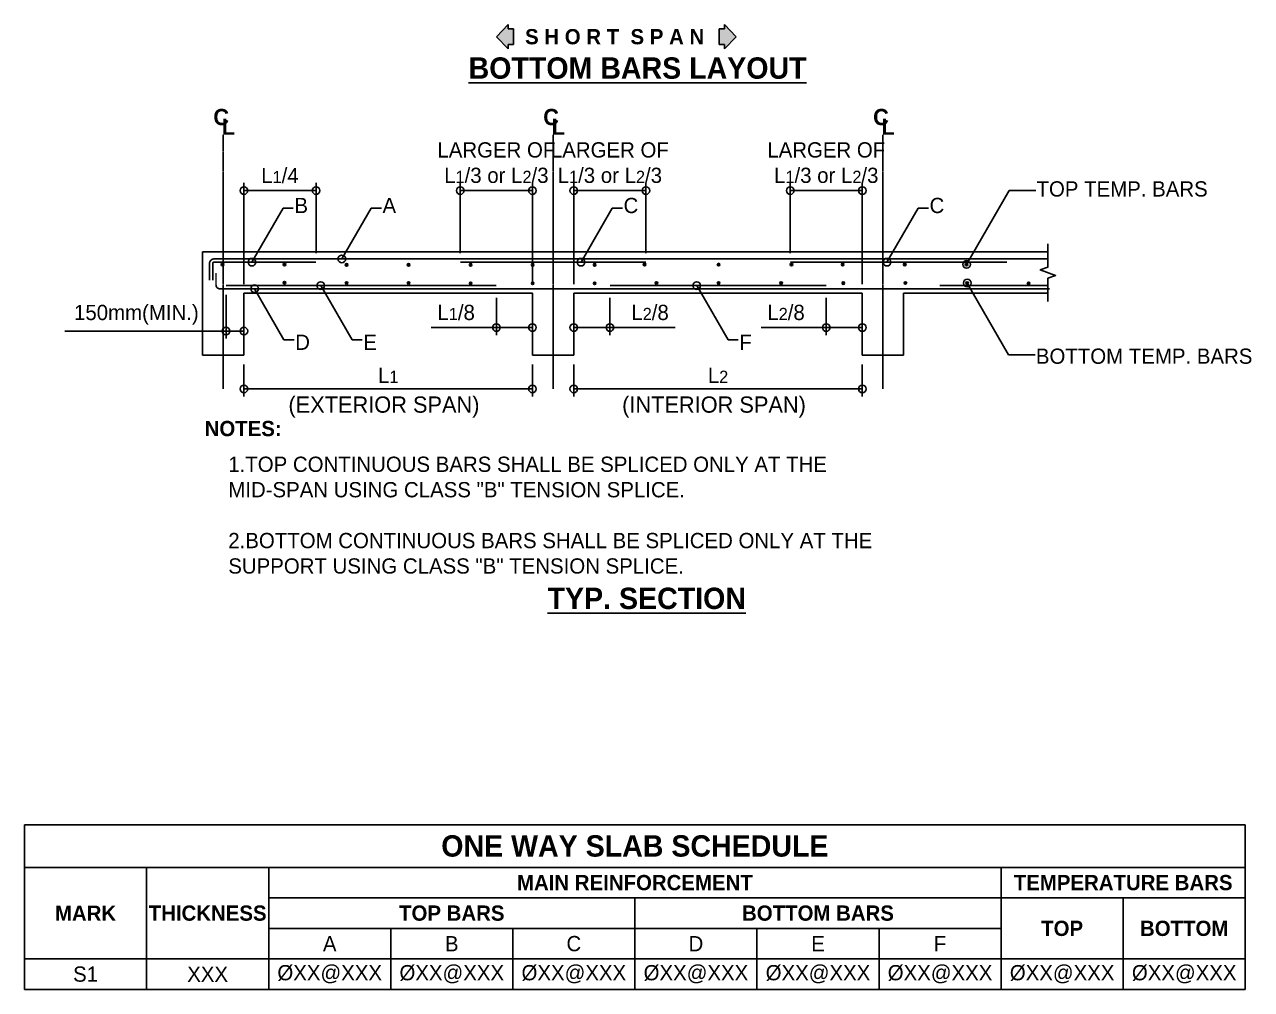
# Model space of a CAD drawing. Header units: millimetres. Extents: x 144219 to 150250, y 48520 to 61967.
# Drawn here: x 144219 to 150250, y 48520 to 53264 of the extents above; entities that cross this region are included whole.
import ezdxf

# ---------------------------------------------------------------- set-up
doc = ezdxf.new("R2010")
doc.units = ezdxf.units.MM
doc.header["$PDMODE"] = 3
doc.linetypes.add('CENTER2', pattern=[28.575, 19.05, -3.175, 3.175, -3.175])
for name, color, linetype in [('G-ANNO-DIM', 106, 'Continuous'), ('G-ANNO-TITLE', 7, 'Continuous'), ('G-GRID LINES', 8, 'Continuous'), ('G-HATCHES', 8, 'Continuous'), ('S-DETAILS', 254, 'Continuous'), ('S-REBARS', 162, 'Continuous')]:
    doc.layers.add(name, color=color, linetype=linetype)
doc.styles.add('Century', font='GOTHIC.TTF')
doc.styles.add('Century Bold', font='GOTHICB.TTF')
doc.dimstyles.new('DIM1_30', dxfattribs={"dimscale": 30, "dimtxt": 2.5, "dimasz": 2.5, "dimexe": 1.25, "dimexo": 1.5, "dimgap": 1, "dimtad": 1, "dimdec": 0, "dimtxsty": 'Century', "dimblk": 'SMALL', "dimcen": 2.5, "dimadec": 0, "dimazin": 0, "dimtfac": 1, "dimtdec": 0, "dimtmove": 0, "dimatfit": 3, "dimfxl": 1, "dimarcsym": 0})

# ---------------------------------------------------------------- blocks, each defined once
blk = doc.blocks.new('_Small')
at = {"color": 0, "linetype": 'ByBlock', "lineweight": -2}
blk.add_circle((0, 0), 0.25, dxfattribs=at)
blk = doc.blocks.new('*D33')
at = {"layer": 'Defpoints', "color": 0, "transparency": 16777216}
for p in [(145297.4, 51637.9), (146715.6, 51637.9), (146715.6, 51472.4)]:
    blk.add_point(p, dxfattribs=at)
at = {"layer": 'G-ANNO-DIM', "color": 0, "lineweight": -2, "transparency": 16777216}
for p, q in [((145297.4, 51592.9), (145297.4, 51434.9)), ((146715.6, 51592.9), (146715.6, 51434.9)), ((145297.4, 51472.4), (146715.6, 51472.4))]:
    blk.add_line(p, q, dxfattribs=at)
at = {"layer": 'G-ANNO-DIM', "color": 0, "lineweight": -2, "transparency": 16777216, "xscale": 75, "yscale": 75, "zscale": 75, "rotation": 180}
blk.add_blockref('_Small', (145297.4, 51472.4), dxfattribs=at)
at = {"layer": 'G-ANNO-DIM', "color": 0, "lineweight": -2, "transparency": 16777216, "xscale": 75, "yscale": 75, "zscale": 75}
blk.add_blockref('_Small', (146715.6, 51472.4), dxfattribs=at)
at = {"layer": 'G-ANNO-DIM', "color": 0, "transparency": 16777216, "insert": (146006.5, 51539.9), "char_height": 75, "attachment_point": 5, "style": 'Century'}
blk.add_mtext('L{\\H0.8x;1}', dxfattribs=at)
blk = doc.blocks.new('*D34')
at = {"layer": 'Defpoints', "color": 0, "transparency": 16777216}
for p in [(146918.8, 51637.9), (148337, 51637.9), (148337, 51472.4)]:
    blk.add_point(p, dxfattribs=at)
at = {"layer": 'G-ANNO-DIM', "color": 0, "lineweight": -2, "transparency": 16777216}
for p, q in [((146918.8, 51592.9), (146918.8, 51434.9)), ((148337, 51592.9), (148337, 51434.9)), ((146918.8, 51472.4), (148337, 51472.4))]:
    blk.add_line(p, q, dxfattribs=at)
at = {"layer": 'G-ANNO-DIM', "color": 0, "lineweight": -2, "transparency": 16777216, "xscale": 75, "yscale": 75, "zscale": 75, "rotation": 180}
blk.add_blockref('_Small', (146918.8, 51472.4), dxfattribs=at)
at = {"layer": 'G-ANNO-DIM', "color": 0, "lineweight": -2, "transparency": 16777216, "xscale": 75, "yscale": 75, "zscale": 75}
blk.add_blockref('_Small', (148337, 51472.4), dxfattribs=at)
at = {"layer": 'G-ANNO-DIM', "color": 0, "transparency": 16777216, "insert": (147627.9, 51539.9), "char_height": 75, "attachment_point": 5, "style": 'Century'}
blk.add_mtext('L{\\H0.8x;2}', dxfattribs=at)
blk = doc.blocks.new('*D4')
at = {"layer": 'Defpoints', "color": 0, "transparency": 16777216}
for p in [(145209.4, 51980.8), (145297.4, 51942.7), (145297.4, 51757.2)]:
    blk.add_point(p, dxfattribs=at)
at = {"layer": 'G-ANNO-DIM', "color": 0, "lineweight": -2, "transparency": 16777216}
for p, q in [((145209.4, 51935.8), (145209.4, 51719.7)), ((145297.4, 51897.7), (145297.4, 51719.7)), ((145209.4, 51757.2), (144416.9, 51757.2)), ((145297.4, 51757.2), (145209.4, 51757.2))]:
    blk.add_line(p, q, dxfattribs=at)
at = {"layer": 'G-ANNO-DIM', "color": 0, "lineweight": -2, "transparency": 16777216, "xscale": 75, "yscale": 75, "zscale": 75, "rotation": 180}
blk.add_blockref('_Small', (145209.4, 51757.2), dxfattribs=at)
at = {"layer": 'G-ANNO-DIM', "color": 0, "lineweight": -2, "transparency": 16777216, "xscale": 75, "yscale": 75, "zscale": 75}
blk.add_blockref('_Small', (145297.4, 51757.2), dxfattribs=at)
at = {"layer": 'G-ANNO-DIM', "color": 0, "transparency": 16777216, "insert": (144768.8, 51837.2), "char_height": 75, "attachment_point": 5, "style": 'Century'}
blk.add_mtext('150mm(MIN.)', dxfattribs=at)
blk = doc.blocks.new('*D5')
at = {"layer": 'Defpoints', "color": 0, "transparency": 16777216}
for p in [(146538.3, 51964.8), (146715.6, 51942.7), (146538.3, 51774.5)]:
    blk.add_point(p, dxfattribs=at)
at = {"layer": 'G-ANNO-DIM', "color": 0, "lineweight": -2, "transparency": 16777216}
for p, q in [((146538.3, 51919.8), (146538.3, 51737)), ((146715.6, 51897.7), (146715.6, 51737)), ((146538.3, 51774.5), (146218, 51774.5)), ((146715.6, 51774.5), (146538.3, 51774.5))]:
    blk.add_line(p, q, dxfattribs=at)
at = {"layer": 'G-ANNO-DIM', "color": 0, "lineweight": -2, "transparency": 16777216, "xscale": 75, "yscale": 75, "zscale": 75, "rotation": 180}
blk.add_blockref('_Small', (146538.3, 51774.5), dxfattribs=at)
at = {"layer": 'G-ANNO-DIM', "color": 0, "lineweight": -2, "transparency": 16777216, "xscale": 75, "yscale": 75, "zscale": 75}
blk.add_blockref('_Small', (146715.6, 51774.5), dxfattribs=at)
at = {"layer": 'G-ANNO-DIM', "color": 0, "transparency": 16777216, "insert": (146340.7, 51848.1), "char_height": 75, "attachment_point": 5, "style": 'Century'}
blk.add_mtext('L{\\H0.8x;1}/8', dxfattribs=at)
blk = doc.blocks.new('*D6')
at = {"layer": 'Defpoints', "color": 0, "transparency": 16777216}
for p in [(146918.8, 51942.7), (147096.1, 51964.8), (147096.1, 51774.5)]:
    blk.add_point(p, dxfattribs=at)
at = {"layer": 'G-ANNO-DIM', "color": 0, "lineweight": -2, "transparency": 16777216}
for p, q in [((146918.8, 51897.7), (146918.8, 51737)), ((147096.1, 51919.8), (147096.1, 51737)), ((146918.8, 51774.5), (147096.1, 51774.5)), ((147096.1, 51774.5), (147416.4, 51774.5))]:
    blk.add_line(p, q, dxfattribs=at)
at = {"layer": 'G-ANNO-DIM', "color": 0, "lineweight": -2, "transparency": 16777216, "xscale": 75, "yscale": 75, "zscale": 75, "rotation": 180}
blk.add_blockref('_Small', (146918.8, 51774.5), dxfattribs=at)
at = {"layer": 'G-ANNO-DIM', "color": 0, "lineweight": -2, "transparency": 16777216, "xscale": 75, "yscale": 75, "zscale": 75}
blk.add_blockref('_Small', (147096.1, 51774.5), dxfattribs=at)
at = {"layer": 'G-ANNO-DIM', "color": 0, "transparency": 16777216, "insert": (147293.7, 51848.1), "char_height": 75, "attachment_point": 5, "style": 'Century'}
blk.add_mtext('L{\\H0.8x;2}/8', dxfattribs=at)
blk = doc.blocks.new('*D7')
at = {"layer": 'Defpoints', "color": 0, "transparency": 16777216}
for p in [(145297.4, 52447.8), (145651.9, 52095.8), (145297.4, 51942.7)]:
    blk.add_point(p, dxfattribs=at)
at = {"layer": 'G-ANNO-DIM', "color": 0, "lineweight": -2, "transparency": 16777216}
for p, q in [((145297.4, 51987.7), (145297.4, 52485.3)), ((145651.9, 52140.8), (145651.9, 52485.3)), ((145651.9, 52447.8), (145297.4, 52447.8))]:
    blk.add_line(p, q, dxfattribs=at)
at = {"layer": 'G-ANNO-DIM', "color": 0, "lineweight": -2, "transparency": 16777216, "xscale": 75, "yscale": 75, "zscale": 75, "rotation": 180}
blk.add_blockref('_Small', (145297.4, 52447.8), dxfattribs=at)
at = {"layer": 'G-ANNO-DIM', "color": 0, "lineweight": -2, "transparency": 16777216, "xscale": 75, "yscale": 75, "zscale": 75}
blk.add_blockref('_Small', (145651.9, 52447.8), dxfattribs=at)
at = {"layer": 'G-ANNO-DIM', "color": 0, "transparency": 16777216, "insert": (145474.6, 52521.4), "char_height": 75, "attachment_point": 5, "style": 'Century'}
blk.add_mtext('L{\\H0.8x;1}/4', dxfattribs=at)
blk = doc.blocks.new('*D8')
at = {"layer": 'Defpoints', "color": 0, "transparency": 16777216}
for p in [(146715.6, 52447.8), (146361, 52095.8), (146715.6, 51942.7)]:
    blk.add_point(p, dxfattribs=at)
at = {"layer": 'G-ANNO-DIM', "color": 0, "lineweight": -2, "transparency": 16777216}
for p, q in [((146361, 52140.8), (146361, 52485.3)), ((146715.6, 51987.7), (146715.6, 52485.3)), ((146361, 52447.8), (146715.6, 52447.8))]:
    blk.add_line(p, q, dxfattribs=at)
at = {"layer": 'G-ANNO-DIM', "color": 0, "lineweight": -2, "transparency": 16777216, "xscale": 75, "yscale": 75, "zscale": 75, "rotation": 180}
blk.add_blockref('_Small', (146361, 52447.8), dxfattribs=at)
at = {"layer": 'G-ANNO-DIM', "color": 0, "lineweight": -2, "transparency": 16777216, "xscale": 75, "yscale": 75, "zscale": 75}
blk.add_blockref('_Small', (146715.6, 52447.8), dxfattribs=at)
at = {"layer": 'G-ANNO-DIM', "color": 0, "transparency": 16777216, "insert": (146538.3, 52584.8), "char_height": 75, "attachment_point": 5, "style": 'Century'}
blk.add_mtext('LARGER OF\\PL{\\H0.8x;1}/3 or L{\\H0.8x;2}/3', dxfattribs=at)
blk = doc.blocks.new('*D9')
at = {"layer": 'Defpoints', "color": 0, "transparency": 16777216}
for p in [(146918.8, 52447.8), (147273.4, 52095.8), (146918.8, 51942.7)]:
    blk.add_point(p, dxfattribs=at)
at = {"layer": 'G-ANNO-DIM', "color": 0, "lineweight": -2, "transparency": 16777216}
for p, q in [((146918.8, 51987.7), (146918.8, 52485.3)), ((147273.4, 52140.8), (147273.4, 52485.3)), ((147273.4, 52447.8), (146918.8, 52447.8))]:
    blk.add_line(p, q, dxfattribs=at)
at = {"layer": 'G-ANNO-DIM', "color": 0, "lineweight": -2, "transparency": 16777216, "xscale": 75, "yscale": 75, "zscale": 75, "rotation": 180}
blk.add_blockref('_Small', (146918.8, 52447.8), dxfattribs=at)
at = {"layer": 'G-ANNO-DIM', "color": 0, "lineweight": -2, "transparency": 16777216, "xscale": 75, "yscale": 75, "zscale": 75}
blk.add_blockref('_Small', (147273.4, 52447.8), dxfattribs=at)
at = {"layer": 'G-ANNO-DIM', "color": 0, "transparency": 16777216, "insert": (147096.1, 52584.8), "char_height": 75, "attachment_point": 5, "style": 'Century'}
blk.add_mtext('LARGER OF\\PL{\\H0.8x;1}/3 or L{\\H0.8x;2}/3', dxfattribs=at)
blk = doc.blocks.new('*D10')
at = {"layer": 'Defpoints', "color": 0, "transparency": 16777216}
for p in [(148337, 52447.8), (147982.5, 52095.8), (148337, 51942.7)]:
    blk.add_point(p, dxfattribs=at)
at = {"layer": 'G-ANNO-DIM', "color": 0, "lineweight": -2, "transparency": 16777216}
for p, q in [((147982.5, 52140.8), (147982.5, 52485.3)), ((148337, 51987.7), (148337, 52485.3)), ((147982.5, 52447.8), (148337, 52447.8))]:
    blk.add_line(p, q, dxfattribs=at)
at = {"layer": 'G-ANNO-DIM', "color": 0, "lineweight": -2, "transparency": 16777216, "xscale": 75, "yscale": 75, "zscale": 75, "rotation": 180}
blk.add_blockref('_Small', (147982.5, 52447.8), dxfattribs=at)
at = {"layer": 'G-ANNO-DIM', "color": 0, "lineweight": -2, "transparency": 16777216, "xscale": 75, "yscale": 75, "zscale": 75}
blk.add_blockref('_Small', (148337, 52447.8), dxfattribs=at)
at = {"layer": 'G-ANNO-DIM', "color": 0, "transparency": 16777216, "insert": (148159.8, 52584.8), "char_height": 75, "attachment_point": 5, "style": 'Century'}
blk.add_mtext('LARGER OF\\PL{\\H0.8x;1}/3 or L{\\H0.8x;2}/3', dxfattribs=at)
blk = doc.blocks.new('*D11')
at = {"layer": 'Defpoints', "color": 0, "transparency": 16777216}
for p in [(148159.8, 51964.8), (148337, 51942.7), (148159.8, 51774.5)]:
    blk.add_point(p, dxfattribs=at)
at = {"layer": 'G-ANNO-DIM', "color": 0, "lineweight": -2, "transparency": 16777216}
for p, q in [((148159.8, 51919.8), (148159.8, 51737)), ((148337, 51897.7), (148337, 51737)), ((148159.8, 51774.5), (147839.4, 51774.5)), ((148337, 51774.5), (148159.8, 51774.5))]:
    blk.add_line(p, q, dxfattribs=at)
at = {"layer": 'G-ANNO-DIM', "color": 0, "lineweight": -2, "transparency": 16777216, "xscale": 75, "yscale": 75, "zscale": 75, "rotation": 180}
blk.add_blockref('_Small', (148159.8, 51774.5), dxfattribs=at)
at = {"layer": 'G-ANNO-DIM', "color": 0, "lineweight": -2, "transparency": 16777216, "xscale": 75, "yscale": 75, "zscale": 75}
blk.add_blockref('_Small', (148337, 51774.5), dxfattribs=at)
at = {"layer": 'G-ANNO-DIM', "color": 0, "transparency": 16777216, "insert": (147962.1, 51848.1), "char_height": 75, "attachment_point": 5, "style": 'Century'}
blk.add_mtext('L{\\H0.8x;2}/8', dxfattribs=at)
blk = doc.blocks.new('arrow')
at = {"layer": 'G-HATCHES'}
h = blk.add_hatch(color=256, dxfattribs=at)
h.dxf.hatch_style = 1
h.paths.add_polyline_path([(200860, 43821), (200860, 43677), (200682, 43677), (200682, 43175), (200860, 43175), (200860, 43031), (201237, 43426)])
for p, q in [((200682, 43677), (200682, 43175)), ((200860, 43677), (200682, 43677)), ((201237, 43426), (200860, 43821)), ((200860, 43821), (200860, 43677)), ((201237, 43426), (200860, 43031)), ((200860, 43175), (200682, 43175)), ((200860, 43031), (200860, 43175))]:
    blk.add_line(p, q)

msp = doc.modelspace()

# ---------------------------------------------------------------- hatches: boundary and pattern name
at = {"layer": 'S-REBARS'}
h = msp.add_hatch(color=5, dxfattribs=at)
h.dxf.hatch_style = 1
h.paths.add_polyline_path([(145198.5, 52084.6, 1), (145185.8, 52084.6, 1)])
h = msp.add_hatch(color=5, dxfattribs=at)
h.dxf.hatch_style = 1
h.paths.add_polyline_path([(145503.6, 52084.4, 1), (145490.9, 52084.4, 1)])
h = msp.add_hatch(color=5, dxfattribs=at)
h.dxf.hatch_style = 1
h.paths.add_polyline_path([(145808.6, 52082.8, 1), (145795.9, 52082.8, 1)])
h = msp.add_hatch(color=5, dxfattribs=at)
h.dxf.hatch_style = 1
h.paths.add_polyline_path([(146113.4, 52082.8, 1), (146100.7, 52082.8, 1)])
h = msp.add_hatch(color=5, dxfattribs=at)
h.dxf.hatch_style = 1
h.paths.add_polyline_path([(146418.2, 52082.8, 1), (146405.5, 52082.8, 1)])
h = msp.add_hatch(color=5, dxfattribs=at)
h.dxf.hatch_style = 1
h.paths.add_polyline_path([(146723, 52082.5, 1), (146710.3, 52082.5, 1)])
h = msp.add_hatch(color=5, dxfattribs=at)
h.dxf.hatch_style = 1
h.paths.add_polyline_path([(147027.8, 52082.5, 1), (147015.1, 52082.5, 1)])
h = msp.add_hatch(color=5, dxfattribs=at)
h.dxf.hatch_style = 1
h.paths.add_polyline_path([(147273.4, 52084.2, 1), (147260.7, 52084.2, 1)])
h = msp.add_hatch(color=5, dxfattribs=at)
h.dxf.hatch_style = 1
h.paths.add_polyline_path([(147637.1, 52083.9, 1), (147624.4, 52083.9, 1)])
h = msp.add_hatch(color=5, dxfattribs=at)
h.dxf.hatch_style = 1
h.paths.add_polyline_path([(147982.5, 52084.6, -1), (147995.2, 52084.6, -1)])
h = msp.add_hatch(color=5, dxfattribs=at)
h.dxf.hatch_style = 1
h.paths.add_polyline_path([(148246.6, 52084.4, 1), (148233.9, 52084.4, 1)])
h = msp.add_hatch(color=5, dxfattribs=at)
h.dxf.hatch_style = 1
h.paths.add_polyline_path([(148551.8, 52084.4, 1), (148539.1, 52084.4, 1)])
h = msp.add_hatch(color=5, dxfattribs=at)
h.dxf.hatch_style = 1
h.paths.add_polyline_path([(148855.5, 52084.5, 1), (148842.8, 52084.5, 1)])
h = msp.add_hatch(color=5, dxfattribs=at)
h.dxf.hatch_style = 1
h.paths.add_polyline_path([(145503.6, 51994.8, 1), (145490.9, 51994.8, 1)])
h = msp.add_hatch(color=5, dxfattribs=at)
h.dxf.hatch_style = 1
h.paths.add_polyline_path([(145808.6, 51993.2, 1), (145795.9, 51993.2, 1)])
h = msp.add_hatch(color=5, dxfattribs=at)
h.dxf.hatch_style = 1
h.paths.add_polyline_path([(146113.4, 51993.2, 1), (146100.7, 51993.2, 1)])
h = msp.add_hatch(color=5, dxfattribs=at)
h.dxf.hatch_style = 1
h.paths.add_polyline_path([(146418.2, 51991.8, 1), (146405.5, 51991.8, 1)])
h = msp.add_hatch(color=5, dxfattribs=at)
h.dxf.hatch_style = 1
h.paths.add_polyline_path([(146723, 51991.6, 1), (146710.3, 51991.6, 1)])
h = msp.add_hatch(color=5, dxfattribs=at)
h.dxf.hatch_style = 1
h.paths.add_polyline_path([(147027.8, 51991.6, 1), (147015.1, 51991.6, 1)])
h = msp.add_hatch(color=5, dxfattribs=at)
h.dxf.hatch_style = 1
h.paths.add_polyline_path([(147331.9, 51993.3, 1), (147319.2, 51993.3, 1)])
h = msp.add_hatch(color=5, dxfattribs=at)
h.dxf.hatch_style = 1
h.paths.add_polyline_path([(147637.1, 51993, 1), (147624.4, 51993, 1)])
h = msp.add_hatch(color=5, dxfattribs=at)
h.dxf.hatch_style = 1
h.paths.add_polyline_path([(147944.7, 51993, 1), (147932, 51993, 1)])
h = msp.add_hatch(color=5, dxfattribs=at)
h.dxf.hatch_style = 1
h.paths.add_polyline_path([(148249.9, 51992.8, 1), (148237.2, 51992.8, 1)])
h = msp.add_hatch(color=5, dxfattribs=at)
h.dxf.hatch_style = 1
h.paths.add_polyline_path([(148555.1, 51993.2, 1), (148542.4, 51993.2, 1)])
h = msp.add_hatch(color=5, dxfattribs=at)
h.dxf.hatch_style = 1
h.paths.add_polyline_path([(148858.8, 51993.3, 1), (148846.1, 51993.3, 1)])
h = msp.add_hatch(color=5, dxfattribs=at)
h.dxf.hatch_style = 1
h.paths.add_polyline_path([(149160.8, 51991.8, 1), (149148.1, 51991.8, 1)])

# ---------------------------------------------------------------- linework, layer by layer
at = {"color": 6}
for p, q in [((144219.1, 49329.8), (150219.1, 49329.8)), ((144219.1, 49329.8), (144219.1, 48519.8)), ((150219.1, 49329.8), (150219.1, 48519.8)), ((144219.1, 49119.8), (150219.1, 49119.8)), ((144819.1, 49119.8), (144819.1, 48519.8)), ((145419.1, 49119.8), (145419.1, 48519.8)), ((149019.1, 49119.8), (149019.1, 48519.8)), ((145419.1, 48969.8), (150219.1, 48969.8)), ((147219.1, 48969.8), (147219.1, 48519.8)), ((144219.1, 48669.8), (150219.1, 48669.8)), ((144219.1, 48519.8), (150219.1, 48519.8))]:
    msp.add_line(p, q, dxfattribs=at)
at = {"color": 3}
for p, q in [((149619.1, 48969.8), (149619.1, 48519.8)), ((145419.1, 48819.8), (149019.1, 48819.8)), ((146019.1, 48819.8), (146019.1, 48519.8)), ((146619.1, 48819.8), (146619.1, 48519.8)), ((147819.1, 48819.8), (147819.1, 48519.8)), ((148419.1, 48819.8), (148419.1, 48519.8))]:
    msp.add_line(p, q, dxfattribs=at)
at = {"color": 8, "linetype": 'Continuous'}
msp.add_lwpolyline([(149249.1, 51902.7), (149249.1, 52017), (149286.6, 52030.6), (149211.6, 52057.9), (149249.1, 52071.6), (149249.1, 52185.9)], dxfattribs=at)
at = {"layer": 'G-GRID LINES', "linetype": 'CENTER2', "ltscale": 0.5}
for p, q in [((145195.8, 51472.4), (145195.8, 52722)), ((146817.2, 51472.4), (146817.2, 52722)), ((148438.6, 51472.4), (148438.6, 52722))]:
    msp.add_line(p, q, dxfattribs=at)
at = {"layer": 'S-DETAILS', "linetype": 'Continuous'}
for p, q in [((145094.2, 52145.9), (149249.1, 52145.9)), ((145094.2, 52145.9), (145094.2, 51637.9)), ((145297.4, 51942.7), (146715.6, 51942.7)), ((145297.4, 51942.7), (145297.4, 51637.9)), ((146715.6, 51942.7), (146715.6, 51637.9)), ((146918.8, 51942.7), (148337, 51942.7)), ((146918.8, 51942.7), (146918.8, 51637.9)), ((148337, 51942.7), (148337, 51637.9)), ((148540.2, 51942.7), (149249.3, 51942.7)), ((148540.2, 51942.7), (148540.2, 51637.9)), ((148540.2, 51942.7), (148540.2, 51637.9)), ((145094.2, 51637.9), (145297.4, 51637.9)), ((146715.6, 51637.9), (146918.8, 51637.9)), ((148337, 51637.9), (148540.2, 51637.9))]:
    msp.add_line(p, q, dxfattribs=at)
at = {"layer": 'S-REBARS', "color": 5, "const_width": 8}
for points in [[(149249.1, 52111.8), (145151.3, 52111.8, 0.414214), (145128.3, 52088.7), (145128.3, 52006.2)], [(145651.9, 52095.8), (145151.3, 52095.8, 0.414214), (145144.3, 52088.7), (145144.3, 52006.2)], [(149258, 51964.8), (145179.3, 51964.8, -0.333545), (145161, 51978.5, -0.07091), (145160.3, 51983.8), (145160.3, 52042.4)]]:
    msp.add_lwpolyline(points, format="xyb", dxfattribs=at)
for points in [[(146361, 52095.8), (147273.4, 52095.8)], [(147982.5, 52095.8), (149048.2, 52095.8)], [(146538.3, 51980.8), (145209.4, 51980.8)], [(147096.1, 51980.8), (148159.8, 51980.8)], [(149249.1, 51980.8), (148717.5, 51980.8)], [(149249.1, 51964.8), (148717.5, 51964.8)]]:
    msp.add_lwpolyline(points, dxfattribs=at)
at = {"layer": 'S-REBARS', "color": 5}
for centre in [(145192.2, 52084.6), (145497.2, 52084.4), (145802.2, 52082.8), (146107, 52082.8), (146411.8, 52082.8), (146716.6, 52082.5), (147021.4, 52082.5), (147267, 52084.2), (147630.7, 52083.9), (147988.8, 52084.6), (148240.3, 52084.4), (148545.5, 52084.4), (148849.2, 52084.5), (145497.2, 51994.8), (145802.2, 51993.2), (146107, 51993.2), (146411.8, 51991.8), (146716.6, 51991.6), (147021.4, 51991.6), (147325.5, 51993.3), (147630.7, 51993), (147938.4, 51993), (148243.5, 51992.8), (148548.7, 51993.2), (148852.5, 51993.3), (149154.4, 51991.8)]:
    msp.add_circle(centre, 6.35, dxfattribs=at)

# ---------------------------------------------------------------- block references
at = {"layer": 'S-DETAILS', "yscale": 0.1519617570523448, "zscale": 0.1519617570523448}
for p, xscale in [((177118.6, 46605.1), -0.1519617570523448), ((117136.9, 46605.1), 0.1519617570523448)]:
    msp.add_blockref('arrow', p, dxfattribs=dict(at, xscale=xscale))

# ---------------------------------------------------------------- texts
at = {"attachment_point": 5}
for s, insert, char_height, width, style in [('ONE WAY SLAB SCHEDULE', (147219.1, 49224.8), 105, 6000, 'Century Bold'), ('MAIN REINFORCEMENT', (147219.1, 49044.8), 75, 3600, 'Century Bold'), ('TEMPERATURE BARS', (149619.1, 49044.8), 75, 1200, 'Century Bold'), ('MARK', (144519.1, 48894.8), 75, 600, 'Century Bold'), ('THICKNESS', (145119.1, 48894.8), 75, 600, 'Century Bold'), ('TOP BARS', (146319.1, 48894.8), 75, 1800, 'Century Bold'), ('BOTTOM BARS', (148119.1, 48894.8), 75, 1800, 'Century Bold'), ('TOP', (149319.1, 48819.8), 75, 600, 'Century Bold'), ('BOTTOM', (149919.1, 48819.8), 75, 600, 'Century Bold'), ('A', (145719.1, 48744.8), 75, 600, 'Century'), ('B', (146319.1, 48744.8), 75, 600, 'Century'), ('C', (146919.1, 48744.8), 75, 600, 'Century'), ('D', (147519.1, 48744.8), 75, 600, 'Century'), ('E', (148119.1, 48744.8), 75, 600, 'Century'), ('F', (148719.1, 48744.8), 75, 600, 'Century'), ('S1', (144519.1, 48594.8), 75, 600, 'Century'), ('XXX', (145119.1, 48594.8), 75, 600, 'Century'), ('%%CXX@XXX', (145719.1, 48594.8), 75, 600, 'Century'), ('%%CXX@XXX', (146319.1, 48594.8), 75, 600, 'Century'), ('%%CXX@XXX', (146919.1, 48594.8), 75, 600, 'Century'), ('%%CXX@XXX', (147519.1, 48594.8), 75, 600, 'Century'), ('%%CXX@XXX', (148119.1, 48594.8), 75, 600, 'Century'), ('%%CXX@XXX', (148719.1, 48594.8), 75, 600, 'Century'), ('%%CXX@XXX', (149319.1, 48594.8), 75, 600, 'Century'), ('%%CXX@XXX', (149919.1, 48594.8), 75, 600, 'Century')]:
    msp.add_mtext(s, dxfattribs=dict(at, insert=insert, char_height=char_height, width=width, style=style))
at = {"layer": 'G-ANNO-DIM'}
for s, height, style, p in [('S H O R T  S P A N', 75, 'Century Bold', (146679.4, 53167)), ('(EXTERIOR SPAN)', 80, 'Century', (145516.2, 51355.6)), ('(INTERIOR SPAN)', 80, 'Century', (147156.3, 51355.6))]:
    msp.add_text(s, height=height, dxfattribs=dict(at, style=style)).set_placement(p)
at = {"layer": 'G-ANNO-DIM', "color": 7, "char_height": 80, "width": 142.382, "attachment_point": 1, "style": 'Century'}
for s, insert in [('{\\fCentury Gothic|b1|i0|c0|p34;C}', (145147.2, 52849.4)), ('{\\fCentury Gothic|b1|i0|c0|p34;C}', (146768.6, 52849.4)), ('{\\fCentury Gothic|b1|i0|c0|p34;C}', (148390.1, 52849.4)), ('{\\fCentury Gothic|b1|i0|c0|p34;L}', (145188.3, 52802)), ('{\\fCentury Gothic|b1|i0|c0|p34;L}', (146809.8, 52802)), ('{\\fCentury Gothic|b1|i0|c0|p34;L}', (148431.2, 52802))]:
    msp.add_mtext(s, dxfattribs=dict(at, insert=insert))
at = {"layer": 'G-ANNO-DIM', "char_height": 75, "width": 1910.763, "line_spacing_factor": 0.900296, "style": 'Century'}
for s, insert, attachment_point in [('\\A1;TOP TEMP. BARS', (149193.2, 52493.5), 1), ('\\A1;BOTTOM TEMP. BARS', (149190.1, 51595), 7)]:
    msp.add_mtext(s, dxfattribs=dict(at, insert=insert, attachment_point=attachment_point))
at = {"layer": 'G-ANNO-DIM', "char_height": 75, "style": 'Century'}
for s, insert, width, attachment_point in [('B', (145545.7, 52412.1), 468.48, 1), ('A', (145978.6, 52412.1), 468.48, 1), ('C', (147163.5, 52412.1), 468.48, 1), ('C', (148667.5, 52412.1), 468.48, 1), ('D', (145549.5, 51664.5), 468.48, 7), ('E', (145884.3, 51664.5), 468.48, 7), ('F', (147732.7, 51664.5), 468.48, 7), ('{\\fCentury Gothic|b1|i0|c0|p34;NOTES:}', (145104.3, 51315.3), 351.101, 1), ('1.TOP CONTINUOUS BARS SHALL BE SPLICED ONLY AT THE MID-SPAN USING CLASS "B" TENSION SPLICE. \\P\\P2.BOTTOM CONTINUOUS BARS SHALL BE SPLICED ONLY AT THE SUPPORT USING CLASS "B" TENSION SPLICE. ', (145220.6, 51139.6), 3378.53, 1)]:
    msp.add_mtext(s, dxfattribs=dict(at, insert=insert, width=width, attachment_point=attachment_point))
at = {"layer": 'G-ANNO-TITLE', "style": 'Century Bold'}
for s, p in [('%%UBOTTOM BARS LAYOUT', (146401.7, 52997.8)), ('%%UTYP. SECTION', (146789.9, 50390.4))]:
    msp.add_text(s, height=104.999, dxfattribs=at).set_placement(p)

# ---------------------------------------------------------------- dimensions: what is measured, and where the dimension line sits
at = {"layer": 'G-ANNO-DIM'}
for base, p1, p2, picture, middle in [((146715.6, 52447.8), (146361, 52095.8), (146715.6, 51942.7), '*D8', (146538.3, 52447.8)), ((148337, 52447.8), (147982.5, 52095.8), (148337, 51942.7), '*D10', (148159.8, 52447.8))]:
    dim = msp.add_linear_dim(base=base, p1=p1, p2=p2, angle=180, text='LARGER OF\\PL{\\H0.8x;1}/3 or L{\\H0.8x;2}/3', dimstyle='DIM1_30', dxfattribs=at)
    dim.commit()
    dim.dimension.update_dxf_attribs({"geometry": picture, "text_midpoint": middle, "dimtype": 160})
for base, p1, p2, text, picture, middle in [((146918.8, 52447.8), (147273.4, 52095.8), (146918.8, 51942.7), 'LARGER OF\\PL{\\H0.8x;1}/3 or L{\\H0.8x;2}/3', '*D9', (147096.1, 52447.8)), ((145297.4, 51757.2), (145209.4, 51980.8), (145297.4, 51942.7), '150mm(MIN.)', '*D4', (144768.8, 51757.2))]:
    dim = msp.add_linear_dim(base=base, p1=p1, p2=p2, text=text, dimstyle='DIM1_30', dxfattribs=at)
    dim.commit()
    dim.dimension.update_dxf_attribs({"geometry": picture, "text_midpoint": middle, "dimtype": 160})
for base, p1, p2, text, picture, middle in [((145297.4, 52447.8), (145651.9, 52095.8), (145297.4, 51942.7), 'L{\\H0.8x;1}/4', '*D7', (145474.6, 52521.4)), ((146538.3, 51774.5), (146715.6, 51942.7), (146538.3, 51964.8), 'L{\\H0.8x;1}/8', '*D5', (146340.7, 51848.1)), ((148159.8, 51774.5), (148337, 51942.7), (148159.8, 51964.8), 'L{\\H0.8x;2}/8', '*D11', (147962.1, 51848.1)), ((146715.6, 51472.4), (145297.4, 51637.9), (146715.6, 51637.9), 'L{\\H0.8x;1}', '*D33', (146006.5, 51539.9)), ((148337, 51472.4), (146918.8, 51637.9), (148337, 51637.9), 'L{\\H0.8x;2}', '*D34', (147627.9, 51539.9))]:
    dim = msp.add_linear_dim(base=base, p1=p1, p2=p2, text=text, dimstyle='DIM1_30', dxfattribs=at)
    dim.commit()
    dim.dimension.update_dxf_attribs({"geometry": picture, "text_midpoint": middle})
dim = msp.add_linear_dim(base=(147096.1, 51774.5), p1=(146918.8, 51942.7), p2=(147096.1, 51964.8), angle=180, text='L{\\H0.8x;2}/8', dimstyle='DIM1_30', dxfattribs=at)
dim.commit()
dim.dimension.update_dxf_attribs({"geometry": '*D6', "text_midpoint": (147293.7, 51848.1)})

# ---------------------------------------------------------------- leaders
for points in [[(148849.2, 52084.5), (149058.9, 52447.8), (149189.3, 52447.8)], [(145336.5, 52095.8), (145490.3, 52362.1), (145540, 52362.1)], [(145778.7, 52111.8), (145923.2, 52362.1), (145972.9, 52362.1)], [(146954.4, 52095.8), (147108.1, 52362.1), (147157.8, 52362.1)], [(148458.3, 52095.8), (148612, 52362.1), (148661.7, 52362.1)], [(145675.1, 51980.8), (145828.9, 51714.5), (145878.6, 51714.5)], [(147523.5, 51980.8), (147677.3, 51714.5), (147727, 51714.5)], [(148852.5, 51993.3), (149055.8, 51640.7), (149186.2, 51640.7)], [(145349.6, 51964.8), (145494.1, 51714.5), (145543.8, 51714.5)]]:
    msp.add_leader(points, dimstyle='DIM1_30', override={"dimldrblk": 'Small'}, dxfattribs=at)

doc.saveas('drawing.dxf')
